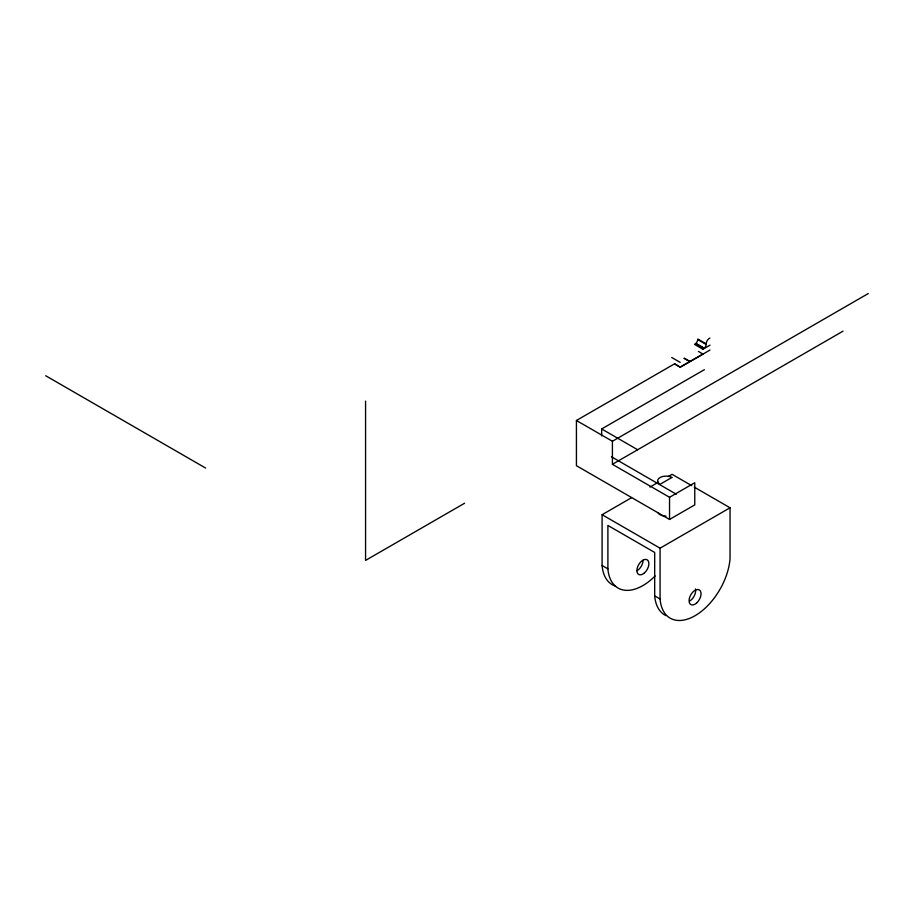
<?xml version="1.0" encoding="UTF-8"?>
<svg xmlns="http://www.w3.org/2000/svg" width="914" height="914" viewBox="0 0 914 914"><rect width="100%" height="100%" fill="white"/><g stroke="black" fill="none" stroke-linecap="round" stroke-linejoin="round"><path stroke-width="1.37" d="M702.466 349.422L704.248 348.394A4.262 2.456 -60 0 0 706.156 344.429L706.191 343.893A4.547 2.628 -60 0 1 709.915 338.077M709.995 345.172L704.34 348.44L695.851 343.538L694.514 344.407L702.912 349.251M868.3 293.531L612.414 441.268L612.414 464.312L669.539 497.296L694.766 482.729L694.766 504.882L669.539 519.449L576.426 465.694L576.426 420.486L674.566 363.829L680.187 367.085L702.992 354.084L698.433 351.444M674.566 363.829L680.187 367.257L709.995 350.039M464.586 503.237L365.566 560.408L365.566 401.12M601.663 435.898L601.663 428.963L704.374 369.667M612.414 464.312L843.062 331.142M615.59 586.16A49.676 28.677 -60 0 1 602.098 565.503L602.098 514.708L631.563 497.696M649.968 487.071L658.56 482.112M668.385 476.445L672.064 474.309L691.807 485.711M602.098 514.708L660.068 548.183L730.046 507.784L730.046 558.58A49.676 28.677 -60 0 1 695.063 615.705A49.676 28.677 -60 0 1 660.068 598.978L654.687 595.871L654.687 552.456L607.901 525.447L607.901 568.862A49.676 28.677 -60 0 0 655.144 575.957M684.049 358.357L689.727 361.578M697.793 339.048L706.191 343.893M706.156 344.429L697.759 339.585A4.262 2.456 -60 0 1 695.851 343.413L704.248 348.257M695.474 343.755L703.871 348.611M684.312 358.197L689.944 361.453M671.71 357.477L680.187 362.378M601.663 428.963L637.641 449.745M694.274 487.128L730.046 507.784M576.426 420.486L612.414 441.268M611.455 456.783L676.326 494.234M602.098 565.503L607.901 568.862M45.7 375.734L205.627 468.071M669.539 497.296L669.539 519.449M660.068 548.183L660.068 598.978M666.066 516.147A8.477 4.901 0 0 1 657.874 512.514M665.975 615.648A49.676 28.677 -60 0 1 654.687 595.871M695.463 588.993A8.477 4.901 -60 0 1 689.67 601.058M643.079 560.305A8.477 4.901 -60 0 1 637.081 570.69M671.893 477.462L659.942 484.363L658.72 483.449A8.477 4.901 0 0 1 660.068 477.542A8.477 4.901 0 0 1 670.316 476.765L671.893 477.462M696.605 603.034A8.477 4.901 -60 0 0 699.301 589.896A8.477 4.901 -60 0 0 689.259 598.796A8.477 4.901 -60 0 0 696.605 603.034M644.439 572.918A8.477 4.901 -60 0 0 647.135 559.779A8.477 4.901 -60 0 0 637.092 568.679A8.477 4.901 -60 0 0 644.439 572.918"/></g></svg>
